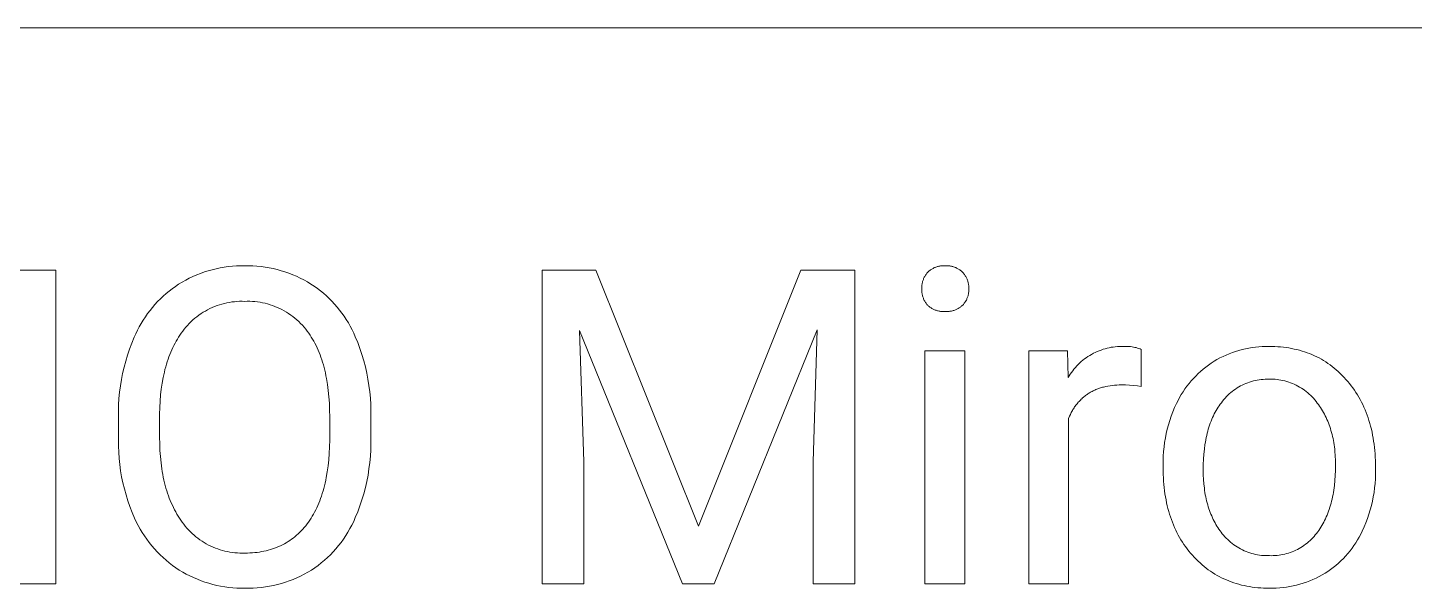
# Model space of a CAD drawing. Header units: millimetres. Extents: x -1480 to 5249, y -840 to 3860.
# Drawn here: x 3337.3 to 3618.7, y -202 to -88.2 of the extents above; entities that cross this region are included whole.
import ezdxf

# ---------------------------------------------------------------- set-up
doc = ezdxf.new("R2010")
doc.units = ezdxf.units.MM
doc.header["$MEASUREMENT"] = 0
doc.layers.add('Domyślny', color=7, linetype='Continuous', true_color=0x000000)

msp = doc.modelspace()

# ---------------------------------------------------------------- linework, layer by layer
at = {"layer": 'Domyślny', "color": 18, "lineweight": 15, "true_color": 0x000000}
for p, q in [((5242.52, -88.19), (2706.18, -88.19)), ((3334.62, -137.39), (3342.98, -137.39)), ((3342.98, -137.39), (3342.98, -201.11)), ((3372.34, -138.06), (3373.12, -137.78)), ((3373.12, -137.78), (3373.91, -137.53)), ((3373.91, -137.53), (3374.71, -137.31)), ((3374.71, -137.31), (3375.52, -137.11)), ((3375.52, -137.11), (3376.33, -136.94)), ((3376.33, -136.94), (3377.15, -136.8)), ((3377.15, -136.8), (3377.97, -136.69)), ((3377.97, -136.69), (3378.79, -136.61)), ((3378.79, -136.61), (3379.62, -136.55)), ((3379.62, -136.55), (3380.45, -136.52)), ((3380.45, -136.52), (3381.28, -136.52)), ((3381.28, -136.52), (3382.11, -136.52)), ((3382.11, -136.52), (3382.95, -136.55)), ((3382.95, -136.55), (3383.78, -136.6)), ((3383.78, -136.6), (3384.61, -136.69)), ((3384.61, -136.69), (3385.43, -136.8)), ((3385.43, -136.8), (3386.25, -136.94)), ((3386.25, -136.94), (3387.07, -137.1)), ((3387.07, -137.1), (3387.88, -137.3)), ((3387.88, -137.3), (3388.68, -137.52)), ((3388.68, -137.52), (3389.47, -137.76)), ((3389.47, -137.76), (3390.26, -138.04)), ((3441.71, -201.12), (3441.71, -137.4)), ((3441.71, -137.4), (3452.55, -137.4)), ((3452.55, -137.4), (3473.39, -189.38)), ((3473.39, -189.38), (3494.21, -137.4)), ((3494.21, -137.4), (3505.12, -137.4)), ((3505.12, -137.4), (3505.12, -201.12)), ((3519.8, -138.01), (3519.91, -137.88)), ((3519.91, -137.88), (3520.02, -137.77)), ((3520.02, -137.77), (3520.14, -137.66)), ((3520.14, -137.66), (3520.26, -137.56)), ((3520.26, -137.56), (3520.38, -137.46)), ((3520.38, -137.46), (3520.51, -137.37)), ((3520.51, -137.37), (3520.64, -137.28)), ((3520.64, -137.28), (3520.77, -137.19)), ((3520.77, -137.19), (3520.91, -137.11)), ((3520.91, -137.11), (3521.04, -137.04)), ((3521.04, -137.04), (3521.19, -136.96)), ((3521.19, -136.96), (3521.33, -136.9)), ((3521.33, -136.9), (3521.48, -136.84)), ((3521.48, -136.84), (3521.62, -136.78)), ((3521.62, -136.78), (3521.77, -136.73)), ((3521.77, -136.73), (3521.92, -136.68)), ((3521.92, -136.68), (3522.08, -136.64)), ((3522.08, -136.64), (3522.23, -136.61)), ((3522.23, -136.61), (3522.39, -136.58)), ((3522.39, -136.58), (3522.54, -136.55)), ((3522.54, -136.55), (3522.7, -136.53)), ((3522.7, -136.53), (3522.86, -136.52)), ((3522.86, -136.52), (3523.02, -136.51)), ((3523.02, -136.51), (3523.17, -136.51)), ((3523.17, -136.51), (3523.33, -136.51)), ((3523.33, -136.51), (3523.49, -136.52)), ((3523.49, -136.52), (3523.65, -136.51)), ((3523.65, -136.51), (3523.81, -136.51)), ((3523.81, -136.51), (3523.96, -136.51)), ((3523.96, -136.51), (3524.12, -136.52)), ((3524.12, -136.52), (3524.28, -136.53)), ((3524.28, -136.53), (3524.44, -136.55)), ((3524.44, -136.55), (3524.59, -136.58)), ((3524.59, -136.58), (3524.75, -136.61)), ((3524.75, -136.61), (3524.9, -136.64)), ((3524.9, -136.64), (3525.06, -136.69)), ((3525.06, -136.69), (3525.21, -136.73)), ((3525.21, -136.73), (3525.36, -136.78)), ((3525.36, -136.78), (3525.5, -136.84)), ((3525.5, -136.84), (3525.65, -136.9)), ((3525.65, -136.9), (3525.79, -136.97)), ((3525.79, -136.97), (3525.94, -137.04)), ((3525.94, -137.04), (3526.07, -137.11)), ((3526.07, -137.11), (3526.21, -137.19)), ((3526.21, -137.19), (3526.34, -137.28)), ((3526.34, -137.28), (3526.47, -137.37)), ((3526.47, -137.37), (3526.6, -137.46)), ((3526.6, -137.46), (3526.72, -137.56)), ((3526.72, -137.56), (3526.85, -137.66)), ((3526.85, -137.66), (3526.96, -137.77)), ((3526.96, -137.77), (3527.08, -137.88)), ((3527.08, -137.88), (3527.18, -138.01)), ((3366.59, -141.17), (3367.23, -140.71)), ((3367.23, -140.71), (3367.88, -140.26)), ((3367.88, -140.26), (3368.59, -139.83)), ((3368.59, -139.83), (3369.32, -139.43)), ((3369.32, -139.43), (3370.05, -139.05)), ((3370.05, -139.05), (3370.8, -138.69)), ((3370.8, -138.69), (3371.56, -138.36)), ((3371.56, -138.36), (3372.34, -138.06)), ((3390.26, -138.04), (3391.04, -138.34)), ((3391.04, -138.34), (3391.8, -138.66)), ((3391.8, -138.66), (3392.56, -139.02)), ((3392.56, -139.02), (3393.3, -139.39)), ((3393.3, -139.39), (3394.03, -139.79)), ((3394.03, -139.79), (3394.75, -140.22)), ((3394.75, -140.22), (3395.4, -140.66)), ((3395.4, -140.66), (3396.05, -141.11)), ((3518.72, -140.87), (3518.73, -140.71)), ((3518.73, -140.71), (3518.75, -140.54)), ((3518.75, -140.54), (3518.77, -140.38)), ((3518.77, -140.38), (3518.79, -140.22)), ((3518.79, -140.22), (3518.82, -140.06)), ((3518.82, -140.06), (3518.86, -139.9)), ((3518.86, -139.9), (3518.9, -139.74)), ((3518.9, -139.74), (3518.95, -139.58)), ((3518.95, -139.58), (3519, -139.43)), ((3519, -139.43), (3519.06, -139.28)), ((3519.06, -139.28), (3519.12, -139.12)), ((3519.12, -139.12), (3519.19, -138.98)), ((3519.19, -138.98), (3519.26, -138.83)), ((3519.26, -138.83), (3519.34, -138.68)), ((3519.34, -138.68), (3519.42, -138.54)), ((3519.42, -138.54), (3519.51, -138.4)), ((3519.51, -138.4), (3519.6, -138.27)), ((3519.6, -138.27), (3519.7, -138.14)), ((3519.7, -138.14), (3519.8, -138.01)), ((3527.18, -138.01), (3527.29, -138.13)), ((3527.29, -138.13), (3527.39, -138.27)), ((3527.39, -138.27), (3527.48, -138.4)), ((3527.48, -138.4), (3527.57, -138.54)), ((3527.57, -138.54), (3527.66, -138.68)), ((3527.66, -138.68), (3527.74, -138.82)), ((3527.74, -138.82), (3527.81, -138.97)), ((3527.81, -138.97), (3527.88, -139.12)), ((3527.88, -139.12), (3527.95, -139.27)), ((3527.95, -139.27), (3528.01, -139.42)), ((3528.01, -139.42), (3528.06, -139.58)), ((3528.06, -139.58), (3528.11, -139.73)), ((3528.11, -139.73), (3528.15, -139.89)), ((3528.15, -139.89), (3528.19, -140.05)), ((3528.19, -140.05), (3528.23, -140.21)), ((3528.23, -140.21), (3528.25, -140.38)), ((3528.25, -140.38), (3528.28, -140.54)), ((3528.28, -140.54), (3528.29, -140.7)), ((3528.29, -140.7), (3528.3, -140.87)), ((3363.63, -143.8), (3364.18, -143.23)), ((3364.18, -143.23), (3364.76, -142.69)), ((3364.76, -142.69), (3365.35, -142.16)), ((3365.35, -142.16), (3365.96, -141.66)), ((3365.96, -141.66), (3366.59, -141.17)), ((3396.05, -141.11), (3396.67, -141.59)), ((3396.67, -141.59), (3397.28, -142.1)), ((3397.28, -142.1), (3397.88, -142.62)), ((3397.88, -142.62), (3398.45, -143.16)), ((3398.45, -143.16), (3399.01, -143.72)), ((3518.72, -141.03), (3518.72, -140.87)), ((3518.72, -141.2), (3518.72, -141.03)), ((3518.72, -141.36), (3518.72, -141.2)), ((3518.72, -141.52), (3518.72, -141.36)), ((3518.73, -141.69), (3518.72, -141.52)), ((3518.74, -141.85), (3518.73, -141.69)), ((3518.76, -142.01), (3518.74, -141.85)), ((3518.79, -142.17), (3518.76, -142.01)), ((3518.82, -142.33), (3518.79, -142.17)), ((3518.86, -142.49), (3518.82, -142.33)), ((3518.9, -142.65), (3518.86, -142.49)), ((3518.95, -142.8), (3518.9, -142.65)), ((3519, -142.96), (3518.95, -142.8)), ((3519.06, -143.11), (3519, -142.96)), ((3519.12, -143.26), (3519.06, -143.11)), ((3519.19, -143.41), (3519.12, -143.26)), ((3519.26, -143.55), (3519.19, -143.41)), ((3527.79, -143.47), (3527.72, -143.6)), ((3527.86, -143.33), (3527.79, -143.47)), ((3527.92, -143.18), (3527.86, -143.33)), ((3527.98, -143.04), (3527.92, -143.18)), ((3528.04, -142.89), (3527.98, -143.04)), ((3528.09, -142.74), (3528.04, -142.89)), ((3528.13, -142.59), (3528.09, -142.74)), ((3528.17, -142.44), (3528.13, -142.59)), ((3528.21, -142.29), (3528.17, -142.44)), ((3528.24, -142.13), (3528.21, -142.29)), ((3528.26, -141.98), (3528.24, -142.13)), ((3528.28, -141.82), (3528.26, -141.98)), ((3528.3, -141.67), (3528.28, -141.82)), ((3528.3, -140.87), (3528.31, -141.03)), ((3528.31, -141.51), (3528.3, -141.67)), ((3528.31, -141.03), (3528.31, -141.2)), ((3528.31, -141.2), (3528.31, -141.35)), ((3528.31, -141.35), (3528.31, -141.51)), ((3361.14, -146.87), (3361.6, -146.23)), ((3361.6, -146.23), (3362.08, -145.59)), ((3362.08, -145.59), (3362.57, -144.98)), ((3362.57, -144.98), (3363.09, -144.38)), ((3363.09, -144.38), (3363.63, -143.8)), ((3372.44, -146.24), (3372.02, -146.54)), ((3372.88, -145.96), (3372.44, -146.24)), ((3373.33, -145.7), (3372.88, -145.96)), ((3373.78, -145.45), (3373.33, -145.7)), ((3374.24, -145.21), (3373.78, -145.45)), ((3374.71, -145), (3374.24, -145.21)), ((3375.19, -144.79), (3374.71, -145)), ((3375.68, -144.61), (3375.19, -144.79)), ((3376.17, -144.44), (3375.68, -144.61)), ((3376.66, -144.29), (3376.17, -144.44)), ((3377.17, -144.16), (3376.66, -144.29)), ((3377.67, -144.04), (3377.17, -144.16)), ((3378.18, -143.95), (3377.67, -144.04)), ((3378.69, -143.87), (3378.18, -143.95)), ((3379.21, -143.81), (3378.69, -143.87)), ((3379.73, -143.76), (3379.21, -143.81)), ((3380.24, -143.73), (3379.73, -143.76)), ((3380.76, -143.73), (3380.24, -143.73)), ((3381.28, -143.74), (3380.76, -143.73)), ((3381.81, -143.72), (3381.28, -143.74)), ((3382.33, -143.73), (3381.81, -143.72)), ((3382.85, -143.75), (3382.33, -143.73)), ((3383.38, -143.79), (3382.85, -143.75)), ((3383.9, -143.85), (3383.38, -143.79)), ((3384.41, -143.93), (3383.9, -143.85)), ((3384.93, -144.03), (3384.41, -143.93)), ((3385.44, -144.14), (3384.93, -144.03)), ((3385.95, -144.27), (3385.44, -144.14)), ((3386.45, -144.42), (3385.95, -144.27)), ((3386.95, -144.59), (3386.45, -144.42)), ((3387.44, -144.77), (3386.95, -144.59)), ((3387.92, -144.97), (3387.44, -144.77)), ((3388.4, -145.19), (3387.92, -144.97)), ((3388.87, -145.42), (3388.4, -145.19)), ((3389.33, -145.67), (3388.87, -145.42)), ((3389.78, -145.94), (3389.33, -145.67)), ((3390.22, -146.22), (3389.78, -145.94)), ((3390.65, -146.52), (3390.22, -146.22)), ((3399.01, -143.72), (3399.55, -144.29)), ((3399.55, -144.29), (3400.06, -144.89)), ((3400.06, -144.89), (3400.56, -145.5)), ((3400.56, -145.5), (3401.04, -146.13)), ((3401.04, -146.13), (3401.49, -146.78)), ((3519.34, -143.7), (3519.26, -143.55)), ((3519.42, -143.84), (3519.34, -143.7)), ((3519.51, -143.97), (3519.42, -143.84)), ((3519.6, -144.11), (3519.51, -143.97)), ((3519.7, -144.24), (3519.6, -144.11)), ((3519.8, -144.37), (3519.7, -144.24)), ((3519.91, -144.49), (3519.8, -144.37)), ((3520.02, -144.6), (3519.91, -144.49)), ((3520.14, -144.7), (3520.02, -144.6)), ((3520.26, -144.8), (3520.14, -144.7)), ((3520.39, -144.9), (3520.26, -144.8)), ((3520.51, -144.99), (3520.39, -144.9)), ((3520.64, -145.07), (3520.51, -144.99)), ((3520.78, -145.16), (3520.64, -145.07)), ((3520.91, -145.23), (3520.78, -145.16)), ((3521.05, -145.31), (3520.91, -145.23)), ((3521.2, -145.38), (3521.05, -145.31)), ((3521.34, -145.44), (3521.2, -145.38)), ((3521.49, -145.5), (3521.34, -145.44)), ((3521.63, -145.55), (3521.49, -145.5)), ((3521.78, -145.6), (3521.63, -145.55)), ((3521.93, -145.64), (3521.78, -145.6)), ((3522.09, -145.68), (3521.93, -145.64)), ((3522.24, -145.71), (3522.09, -145.68)), ((3522.39, -145.74), (3522.24, -145.71)), ((3522.55, -145.77), (3522.39, -145.74)), ((3522.71, -145.78), (3522.55, -145.77)), ((3522.86, -145.79), (3522.71, -145.78)), ((3523.02, -145.8), (3522.86, -145.79)), ((3523.18, -145.8), (3523.02, -145.8)), ((3523.33, -145.8), (3523.18, -145.8)), ((3523.49, -145.79), (3523.33, -145.8)), ((3523.65, -145.8), (3523.49, -145.79)), ((3523.82, -145.8), (3523.65, -145.8)), ((3523.98, -145.8), (3523.82, -145.8)), ((3524.14, -145.79), (3523.98, -145.8)), ((3524.31, -145.78), (3524.14, -145.79)), ((3524.47, -145.76), (3524.31, -145.78)), ((3524.63, -145.73), (3524.47, -145.76)), ((3524.79, -145.7), (3524.63, -145.73)), ((3524.95, -145.66), (3524.79, -145.7)), ((3525.11, -145.62), (3524.95, -145.66)), ((3525.27, -145.57), (3525.11, -145.62)), ((3525.42, -145.52), (3525.27, -145.57)), ((3525.57, -145.46), (3525.42, -145.52)), ((3525.72, -145.4), (3525.57, -145.46)), ((3525.87, -145.33), (3525.72, -145.4)), ((3526.02, -145.26), (3525.87, -145.33)), ((3526.16, -145.18), (3526.02, -145.26)), ((3526.3, -145.09), (3526.16, -145.18)), ((3526.44, -145), (3526.3, -145.09)), ((3526.57, -144.91), (3526.44, -145)), ((3526.7, -144.81), (3526.57, -144.91)), ((3526.83, -144.71), (3526.7, -144.81)), ((3526.96, -144.6), (3526.83, -144.71)), ((3527.08, -144.49), (3526.96, -144.6)), ((3527.18, -144.37), (3527.08, -144.49)), ((3527.28, -144.25), (3527.18, -144.37)), ((3527.38, -144.13), (3527.28, -144.25)), ((3527.47, -144), (3527.38, -144.13)), ((3527.55, -143.87), (3527.47, -144)), ((3527.64, -143.74), (3527.55, -143.87)), ((3527.72, -143.6), (3527.64, -143.74)), ((3359.54, -149.6), (3359.91, -148.9)), ((3359.91, -148.9), (3360.3, -148.21)), ((3360.3, -148.21), (3360.71, -147.54)), ((3360.71, -147.54), (3361.14, -146.87)), ((3369.36, -148.99), (3369.03, -149.4)), ((3369.7, -148.61), (3369.36, -148.99)), ((3370.05, -148.23), (3369.7, -148.61)), ((3370.42, -147.86), (3370.05, -148.23)), ((3370.8, -147.51), (3370.42, -147.86)), ((3371.2, -147.17), (3370.8, -147.51)), ((3371.6, -146.85), (3371.2, -147.17)), ((3372.02, -146.54), (3371.6, -146.85)), ((3391.08, -146.83), (3390.65, -146.52)), ((3391.49, -147.16), (3391.08, -146.83)), ((3391.88, -147.5), (3391.49, -147.16)), ((3392.27, -147.85), (3391.88, -147.5)), ((3392.65, -148.22), (3392.27, -147.85)), ((3393.01, -148.6), (3392.65, -148.22)), ((3393.35, -148.99), (3393.01, -148.6)), ((3393.69, -149.39), (3393.35, -148.99)), ((3401.49, -146.78), (3401.93, -147.43)), ((3401.93, -147.43), (3402.34, -148.11)), ((3402.34, -148.11), (3402.73, -148.8)), ((3402.73, -148.8), (3403.09, -149.49)), ((3358.38, -152.23), (3358.88, -151.04)), ((3358.88, -151.04), (3359.2, -150.32)), ((3359.2, -150.32), (3359.54, -149.6)), ((3367.39, -151.81), (3367.16, -152.23)), ((3367.64, -151.39), (3367.39, -151.81)), ((3367.89, -150.98), (3367.64, -151.39)), ((3368.16, -150.58), (3367.89, -150.98)), ((3368.43, -150.19), (3368.16, -150.58)), ((3368.71, -149.81), (3368.43, -150.19)), ((3369.03, -149.4), (3368.71, -149.81)), ((3394.01, -149.81), (3393.69, -149.39)), ((3394.29, -150.19), (3394.01, -149.81)), ((3394.56, -150.58), (3394.29, -150.19)), ((3394.82, -150.98), (3394.56, -150.58)), ((3395.07, -151.4), (3394.82, -150.98)), ((3395.32, -151.82), (3395.07, -151.4)), ((3395.55, -152.25), (3395.32, -151.82)), ((3403.09, -149.49), (3403.44, -150.21)), ((3403.44, -150.21), (3403.75, -150.93)), ((3403.75, -150.93), (3404.24, -152.12)), ((3470.14, -201.12), (3449.28, -149.65)), ((3449.28, -149.65), (3450.11, -176.29)), ((3497.5, -149.52), (3476.57, -201.12)), ((3496.72, -176.29), (3497.5, -149.52)), ((3357.14, -155.87), (3357.52, -154.64)), ((3357.52, -154.64), (3357.93, -153.43)), ((3357.93, -153.43), (3358.38, -152.23)), ((3366.1, -154.51), (3365.91, -155)), ((3366.29, -154.04), (3366.1, -154.51)), ((3366.5, -153.57), (3366.29, -154.04)), ((3366.71, -153.12), (3366.5, -153.57)), ((3366.93, -152.67), (3366.71, -153.12)), ((3367.16, -152.23), (3366.93, -152.67)), ((3395.78, -152.7), (3395.55, -152.25)), ((3395.99, -153.15), (3395.78, -152.7)), ((3396.2, -153.62), (3395.99, -153.15)), ((3396.4, -154.1), (3396.2, -153.62)), ((3396.59, -154.58), (3396.4, -154.1)), ((3396.78, -155.08), (3396.59, -154.58)), ((3404.24, -152.12), (3404.69, -153.34)), ((3404.69, -153.34), (3405.1, -154.56)), ((3405.1, -154.56), (3405.46, -155.8)), ((3519.39, -201.11), (3519.39, -153.77)), ((3519.39, -153.77), (3527.48, -153.77)), ((3527.48, -153.77), (3527.48, -201.11)), ((3540.44, -201.11), (3540.44, -153.76)), ((3540.44, -153.76), (3548.3, -153.76)), ((3548.3, -153.76), (3548.44, -159.23)), ((3552.48, -154.94), (3552.84, -154.71)), ((3552.84, -154.71), (3553.2, -154.5)), ((3553.2, -154.5), (3553.58, -154.29)), ((3553.58, -154.29), (3553.96, -154.1)), ((3553.96, -154.1), (3554.35, -153.93)), ((3554.35, -153.93), (3554.74, -153.77)), ((3554.74, -153.77), (3555.14, -153.62)), ((3555.14, -153.62), (3555.54, -153.48)), ((3555.54, -153.48), (3555.95, -153.36)), ((3555.95, -153.36), (3556.36, -153.25)), ((3556.36, -153.25), (3556.77, -153.15)), ((3556.77, -153.15), (3557.19, -153.07)), ((3557.19, -153.07), (3557.61, -153.01)), ((3557.61, -153.01), (3558.03, -152.96)), ((3558.03, -152.96), (3558.45, -152.92)), ((3558.45, -152.92), (3558.88, -152.89)), ((3558.88, -152.89), (3559.3, -152.89)), ((3559.3, -152.89), (3559.73, -152.89)), ((3559.73, -152.89), (3560.01, -152.88)), ((3560.01, -152.88), (3560.29, -152.88)), ((3560.29, -152.88), (3560.57, -152.89)), ((3560.57, -152.89), (3560.86, -152.91)), ((3560.86, -152.91), (3561.14, -152.94)), ((3561.14, -152.94), (3561.42, -152.98)), ((3561.42, -152.98), (3561.69, -153.02)), ((3561.69, -153.02), (3561.97, -153.08)), ((3561.97, -153.08), (3562.24, -153.14)), ((3562.24, -153.14), (3562.52, -153.22)), ((3562.52, -153.22), (3562.78, -153.3)), ((3562.78, -153.3), (3563.05, -153.39)), ((3563.05, -153.39), (3563.31, -153.5)), ((3563.31, -153.5), (3563.31, -161.02)), ((3579.89, -154.93), (3580.51, -154.64)), ((3580.51, -154.64), (3581.15, -154.37)), ((3581.15, -154.37), (3581.79, -154.13)), ((3581.79, -154.13), (3582.44, -153.9)), ((3582.44, -153.9), (3583.1, -153.7)), ((3583.1, -153.7), (3583.77, -153.52)), ((3583.77, -153.52), (3584.44, -153.36)), ((3584.44, -153.36), (3585.11, -153.23)), ((3585.11, -153.23), (3585.79, -153.11)), ((3585.79, -153.11), (3586.48, -153.02)), ((3586.48, -153.02), (3587.16, -152.95)), ((3587.16, -152.95), (3587.85, -152.91)), ((3587.85, -152.91), (3588.54, -152.89)), ((3588.54, -152.89), (3589.23, -152.89)), ((3589.23, -152.89), (3589.83, -152.9)), ((3589.83, -152.9), (3590.42, -152.91)), ((3590.42, -152.91), (3591, -152.95)), ((3591, -152.95), (3591.58, -152.99)), ((3591.58, -152.99), (3592.15, -153.05)), ((3592.15, -153.05), (3592.72, -153.12)), ((3592.72, -153.12), (3593.27, -153.21)), ((3593.27, -153.21), (3593.82, -153.31)), ((3593.82, -153.31), (3594.36, -153.42)), ((3594.36, -153.42), (3594.9, -153.54)), ((3594.9, -153.54), (3595.42, -153.68)), ((3595.42, -153.68), (3595.94, -153.83)), ((3595.94, -153.83), (3596.46, -153.99)), ((3596.46, -153.99), (3596.96, -154.17)), ((3596.96, -154.17), (3597.46, -154.36)), ((3597.46, -154.36), (3597.95, -154.56)), ((3597.95, -154.56), (3598.44, -154.77)), ((3598.44, -154.77), (3598.91, -155)), ((3356.52, -158.36), (3356.81, -157.11)), ((3356.81, -157.11), (3357.14, -155.87)), ((3365.12, -157.56), (3364.99, -158.1)), ((3365.26, -157.03), (3365.12, -157.56)), ((3365.41, -156.51), (3365.26, -157.03)), ((3365.57, -155.99), (3365.41, -156.51)), ((3365.74, -155.49), (3365.57, -155.99)), ((3365.91, -155), (3365.74, -155.49)), ((3396.95, -155.59), (3396.78, -155.08)), ((3397.11, -156.11), (3396.95, -155.59)), ((3397.27, -156.64), (3397.11, -156.11)), ((3397.42, -157.17), (3397.27, -156.64)), ((3397.55, -157.72), (3397.42, -157.17)), ((3405.46, -155.8), (3405.79, -157.05)), ((3405.79, -157.05), (3406.08, -158.31)), ((3549.38, -157.82), (3549.64, -157.48)), ((3549.64, -157.48), (3549.92, -157.16)), ((3549.92, -157.16), (3550.2, -156.84)), ((3550.2, -156.84), (3550.5, -156.54)), ((3550.5, -156.54), (3550.8, -156.24)), ((3550.8, -156.24), (3551.12, -155.96)), ((3551.12, -155.96), (3551.45, -155.69)), ((3551.45, -155.69), (3551.78, -155.43)), ((3551.78, -155.43), (3552.12, -155.18)), ((3552.12, -155.18), (3552.48, -154.94)), ((3575.34, -157.96), (3575.86, -157.51)), ((3575.86, -157.51), (3576.39, -157.09)), ((3576.39, -157.09), (3576.94, -156.68)), ((3576.94, -156.68), (3577.5, -156.29)), ((3577.5, -156.29), (3578.07, -155.91)), ((3578.07, -155.91), (3578.66, -155.56)), ((3578.66, -155.56), (3579.27, -155.24)), ((3579.27, -155.24), (3579.89, -154.93)), ((3598.91, -155), (3599.38, -155.24)), ((3599.38, -155.24), (3599.85, -155.5)), ((3599.85, -155.5), (3600.3, -155.77)), ((3600.3, -155.77), (3600.75, -156.05)), ((3600.75, -156.05), (3601.19, -156.34)), ((3601.19, -156.34), (3601.63, -156.65)), ((3601.63, -156.65), (3602.05, -156.97)), ((3602.05, -156.97), (3602.47, -157.31)), ((3602.47, -157.31), (3602.89, -157.65)), ((3356.07, -160.89), (3356.27, -159.62)), ((3356.27, -159.62), (3356.52, -158.36)), ((3364.54, -160.35), (3364.37, -161.54)), ((3364.75, -159.21), (3364.54, -160.35)), ((3364.86, -158.65), (3364.75, -159.21)), ((3364.99, -158.1), (3364.86, -158.65)), ((3397.68, -158.28), (3397.55, -157.72)), ((3397.8, -158.85), (3397.68, -158.28)), ((3397.91, -159.43), (3397.8, -158.85)), ((3398.11, -160.62), (3397.91, -159.43)), ((3406.08, -158.31), (3406.32, -159.57)), ((3406.32, -159.57), (3406.52, -160.85)), ((3548.44, -159.23), (3548.65, -158.87)), ((3548.65, -158.87), (3548.88, -158.51)), ((3548.88, -158.51), (3549.12, -158.16)), ((3549.12, -158.16), (3549.38, -157.82)), ((3572.57, -160.97), (3572.99, -160.43)), ((3572.99, -160.43), (3573.42, -159.9)), ((3573.42, -159.9), (3573.88, -159.39)), ((3573.88, -159.39), (3574.35, -158.9)), ((3574.35, -158.9), (3574.84, -158.42)), ((3574.84, -158.42), (3575.34, -157.96)), ((3584.53, -160.41), (3584.16, -160.57)), ((3584.9, -160.26), (3584.53, -160.41)), ((3585.28, -160.13), (3584.9, -160.26)), ((3585.67, -160.01), (3585.28, -160.13)), ((3586.05, -159.9), (3585.67, -160.01)), ((3586.44, -159.81), (3586.05, -159.9)), ((3586.83, -159.73), (3586.44, -159.81)), ((3587.23, -159.67), (3586.83, -159.73)), ((3587.63, -159.61), (3587.23, -159.67)), ((3588.03, -159.58), (3587.63, -159.61)), ((3588.43, -159.55), (3588.03, -159.58)), ((3588.83, -159.54), (3588.43, -159.55)), ((3589.23, -159.54), (3588.83, -159.54)), ((3589.63, -159.54), (3589.23, -159.54)), ((3590.04, -159.55), (3589.63, -159.54)), ((3590.45, -159.57), (3590.04, -159.55)), ((3590.85, -159.61), (3590.45, -159.57)), ((3591.25, -159.66), (3590.85, -159.61)), ((3591.65, -159.73), (3591.25, -159.66)), ((3592.05, -159.81), (3591.65, -159.73)), ((3592.45, -159.9), (3592.05, -159.81)), ((3592.84, -160.01), (3592.45, -159.9)), ((3593.22, -160.13), (3592.84, -160.01)), ((3593.61, -160.26), (3593.22, -160.13)), ((3593.99, -160.41), (3593.61, -160.26)), ((3594.36, -160.57), (3593.99, -160.41)), ((3602.89, -157.65), (3603.29, -158.01)), ((3603.29, -158.01), (3603.69, -158.39)), ((3603.69, -158.39), (3604.08, -158.77)), ((3604.08, -158.77), (3604.47, -159.17)), ((3604.47, -159.17), (3604.84, -159.59)), ((3604.84, -159.59), (3605.21, -160.01)), ((3605.21, -160.01), (3605.57, -160.44)), ((3355.78, -163.44), (3355.9, -162.16)), ((3355.9, -162.16), (3356.07, -160.89)), ((3364.23, -162.75), (3364.13, -164.01)), ((3364.37, -161.54), (3364.23, -162.75)), ((3398.27, -161.86), (3398.11, -160.62)), ((3398.4, -163.13), (3398.27, -161.86)), ((3398.48, -164.44), (3398.4, -163.13)), ((3406.52, -160.85), (3406.69, -162.13)), ((3406.69, -162.13), (3406.81, -163.41)), ((3551.52, -163.23), (3551.37, -163.36)), ((3551.67, -163.1), (3551.52, -163.23)), ((3551.83, -162.98), (3551.67, -163.1)), ((3551.99, -162.86), (3551.83, -162.98)), ((3552.15, -162.74), (3551.99, -162.86)), ((3552.31, -162.63), (3552.15, -162.74)), ((3552.47, -162.52), (3552.31, -162.63)), ((3552.64, -162.41), (3552.47, -162.52)), ((3552.81, -162.3), (3552.64, -162.41)), ((3552.98, -162.2), (3552.81, -162.3)), ((3553.16, -162.1), (3552.98, -162.2)), ((3553.34, -162.01), (3553.16, -162.1)), ((3553.52, -161.92), (3553.34, -162.01)), ((3553.7, -161.83), (3553.52, -161.92)), ((3553.88, -161.75), (3553.7, -161.83)), ((3554.07, -161.67), (3553.88, -161.75)), ((3554.26, -161.59), (3554.07, -161.67)), ((3554.45, -161.51), (3554.26, -161.59)), ((3554.65, -161.44), (3554.45, -161.51)), ((3554.85, -161.37), (3554.65, -161.44)), ((3555.05, -161.31), (3554.85, -161.37)), ((3555.25, -161.25), (3555.05, -161.31)), ((3555.46, -161.19), (3555.25, -161.25)), ((3555.66, -161.13), (3555.46, -161.19)), ((3555.87, -161.08), (3555.66, -161.13)), ((3556.09, -161.04), (3555.87, -161.08)), ((3556.52, -160.95), (3556.09, -161.04)), ((3556.96, -160.88), (3556.52, -160.95)), ((3557.41, -160.82), (3556.96, -160.88)), ((3557.88, -160.77), (3557.41, -160.82)), ((3558.35, -160.74), (3557.88, -160.77)), ((3558.83, -160.72), (3558.35, -160.74)), ((3559.33, -160.71), (3558.83, -160.72)), ((3560.13, -160.72), (3559.33, -160.71)), ((3560.93, -160.76), (3560.13, -160.72)), ((3561.73, -160.82), (3560.93, -160.76)), ((3562.52, -160.91), (3561.73, -160.82)), ((3563.31, -161.02), (3562.52, -160.91)), ((3571.08, -163.26), (3571.42, -162.67)), ((3571.42, -162.67), (3571.78, -162.09)), ((3571.78, -162.09), (3572.17, -161.52)), ((3572.17, -161.52), (3572.57, -160.97)), ((3580.58, -163.09), (3580.31, -163.38)), ((3580.86, -162.8), (3580.58, -163.09)), ((3581.15, -162.53), (3580.86, -162.8)), ((3581.46, -162.27), (3581.15, -162.53)), ((3581.77, -162.02), (3581.46, -162.27)), ((3582.09, -161.77), (3581.77, -162.02)), ((3582.42, -161.54), (3582.09, -161.77)), ((3582.75, -161.32), (3582.42, -161.54)), ((3583.09, -161.12), (3582.75, -161.32)), ((3583.44, -160.92), (3583.09, -161.12)), ((3583.8, -160.74), (3583.44, -160.92)), ((3584.16, -160.57), (3583.8, -160.74)), ((3594.73, -160.74), (3594.36, -160.57)), ((3595.09, -160.93), (3594.73, -160.74)), ((3595.44, -161.13), (3595.09, -160.93)), ((3595.79, -161.34), (3595.44, -161.13)), ((3596.13, -161.56), (3595.79, -161.34)), ((3596.46, -161.8), (3596.13, -161.56)), ((3596.78, -162.04), (3596.46, -161.8)), ((3597.1, -162.3), (3596.78, -162.04)), ((3597.4, -162.57), (3597.1, -162.3)), ((3597.7, -162.85), (3597.4, -162.57)), ((3597.98, -163.13), (3597.7, -162.85)), ((3598.26, -163.43), (3597.98, -163.13)), ((3605.57, -160.44), (3605.91, -160.88)), ((3605.91, -160.88), (3606.25, -161.33)), ((3606.25, -161.33), (3606.57, -161.79)), ((3606.57, -161.79), (3606.88, -162.25)), ((3606.88, -162.25), (3607.18, -162.73)), ((3607.18, -162.73), (3607.47, -163.21)), ((3607.47, -163.21), (3607.74, -163.7)), ((3355.67, -166), (3355.7, -164.72)), ((3355.67, -167.28), (3355.67, -166)), ((3355.7, -164.72), (3355.78, -163.44)), ((3364.06, -165.3), (3364.03, -166.63)), ((3364.13, -164.01), (3364.06, -165.3)), ((3398.54, -165.8), (3398.48, -164.44)), ((3398.56, -167.19), (3398.54, -165.8)), ((3406.81, -163.41), (3406.88, -164.7)), ((3406.88, -164.7), (3406.92, -165.99)), ((3406.92, -165.99), (3406.91, -167.28)), ((3549.31, -165.91), (3549.21, -166.1)), ((3549.42, -165.72), (3549.31, -165.91)), ((3549.53, -165.54), (3549.42, -165.72)), ((3549.65, -165.37), (3549.53, -165.54)), ((3549.77, -165.19), (3549.65, -165.37)), ((3549.89, -165.02), (3549.77, -165.19)), ((3550.01, -164.85), (3549.89, -165.02)), ((3550.13, -164.69), (3550.01, -164.85)), ((3550.26, -164.53), (3550.13, -164.69)), ((3550.39, -164.37), (3550.26, -164.53)), ((3550.52, -164.22), (3550.39, -164.37)), ((3550.66, -164.07), (3550.52, -164.22)), ((3550.8, -163.92), (3550.66, -164.07)), ((3550.94, -163.78), (3550.8, -163.92)), ((3551.08, -163.63), (3550.94, -163.78)), ((3551.22, -163.5), (3551.08, -163.63)), ((3551.37, -163.36), (3551.22, -163.5)), ((3569.72, -166.17), (3570.07, -165.31)), ((3570.07, -165.31), (3570.45, -164.47)), ((3570.45, -164.47), (3570.76, -163.86)), ((3570.76, -163.86), (3571.08, -163.26)), ((3578.49, -165.9), (3578.3, -166.24)), ((3578.69, -165.57), (3578.49, -165.9)), ((3578.89, -165.24), (3578.69, -165.57)), ((3579.11, -164.92), (3578.89, -165.24)), ((3579.32, -164.62), (3579.11, -164.92)), ((3579.55, -164.32), (3579.32, -164.62)), ((3579.79, -164), (3579.55, -164.32)), ((3580.04, -163.68), (3579.79, -164)), ((3580.31, -163.38), (3580.04, -163.68)), ((3598.52, -163.74), (3598.26, -163.43)), ((3598.78, -164.06), (3598.52, -163.74)), ((3599.02, -164.38), (3598.78, -164.06)), ((3599.25, -164.69), (3599.02, -164.38)), ((3599.47, -165), (3599.25, -164.69)), ((3599.69, -165.32), (3599.47, -165)), ((3599.89, -165.64), (3599.69, -165.32)), ((3600.09, -165.97), (3599.89, -165.64)), ((3600.29, -166.3), (3600.09, -165.97)), ((3607.74, -163.7), (3608, -164.2)), ((3608, -164.2), (3608.26, -164.71)), ((3608.26, -164.71), (3608.5, -165.23)), ((3608.5, -165.23), (3608.73, -165.75)), ((3608.73, -165.75), (3608.94, -166.29)), ((3355.67, -171.88), (3355.67, -167.28)), ((3364.03, -166.63), (3364.03, -171.32)), ((3398.56, -171.92), (3398.56, -167.19)), ((3406.91, -167.28), (3406.91, -171.32)), ((3548.71, -167.08), (3548.53, -167.5)), ((3548.53, -167.5), (3548.53, -201.11)), ((3548.9, -166.68), (3548.71, -167.08)), ((3549.1, -166.29), (3548.9, -166.68)), ((3549.21, -166.1), (3549.1, -166.29)), ((3568.58, -169.68), (3568.82, -168.79)), ((3568.82, -168.79), (3569.09, -167.9)), ((3569.09, -167.9), (3569.39, -167.03)), ((3569.39, -167.03), (3569.72, -166.17)), ((3577.17, -168.85), (3577.04, -169.26)), ((3577.31, -168.46), (3577.17, -168.85)), ((3577.46, -168.07), (3577.31, -168.46)), ((3577.61, -167.68), (3577.46, -168.07)), ((3577.78, -167.31), (3577.61, -167.68)), ((3577.94, -166.95), (3577.78, -167.31)), ((3578.12, -166.59), (3577.94, -166.95)), ((3578.3, -166.24), (3578.12, -166.59)), ((3600.47, -166.64), (3600.29, -166.3)), ((3600.65, -166.99), (3600.47, -166.64)), ((3600.82, -167.34), (3600.65, -166.99)), ((3600.98, -167.7), (3600.82, -167.34)), ((3601.14, -168.06), (3600.98, -167.7)), ((3601.29, -168.43), (3601.14, -168.06)), ((3601.43, -168.8), (3601.29, -168.43)), ((3601.56, -169.18), (3601.43, -168.8)), ((3608.94, -166.29), (3609.15, -166.83)), ((3609.15, -166.83), (3609.34, -167.39)), ((3609.34, -167.39), (3609.52, -167.95)), ((3609.52, -167.95), (3609.69, -168.52)), ((3609.69, -168.52), (3609.85, -169.09)), ((3364.03, -171.32), (3364.05, -172.67)), ((3406.91, -171.32), (3406.92, -172.61)), ((3568.04, -172.39), (3568.19, -171.48)), ((3568.19, -171.48), (3568.37, -170.58)), ((3568.37, -170.58), (3568.58, -169.68)), ((3576.48, -171.41), (3576.39, -171.87)), ((3576.58, -170.97), (3576.48, -171.41)), ((3576.68, -170.53), (3576.58, -170.97)), ((3576.8, -170.1), (3576.68, -170.53)), ((3576.91, -169.67), (3576.8, -170.1)), ((3577.04, -169.26), (3576.91, -169.67)), ((3601.69, -169.57), (3601.56, -169.18)), ((3601.81, -169.96), (3601.69, -169.57)), ((3601.92, -170.36), (3601.81, -169.96)), ((3602.03, -170.76), (3601.92, -170.36)), ((3602.13, -171.17), (3602.03, -170.76)), ((3602.22, -171.58), (3602.13, -171.17)), ((3602.3, -172), (3602.22, -171.58)), ((3609.85, -169.09), (3610, -169.68)), ((3610, -169.68), (3610.14, -170.28)), ((3610.14, -170.28), (3610.26, -170.88)), ((3610.26, -170.88), (3610.37, -171.49)), ((3610.37, -171.49), (3610.47, -172.12)), ((3355.68, -173.13), (3355.67, -171.88)), ((3355.72, -174.39), (3355.68, -173.13)), ((3355.81, -175.64), (3355.72, -174.39)), ((3364.05, -172.67), (3364.1, -173.99)), ((3364.1, -173.99), (3364.19, -175.27)), ((3398.45, -174.61), (3398.52, -173.28)), ((3398.52, -173.28), (3398.56, -171.92)), ((3406.89, -173.9), (3406.81, -175.18)), ((3406.92, -172.61), (3406.89, -173.9)), ((3567.77, -175.15), (3567.83, -174.23)), ((3567.83, -174.23), (3567.92, -173.31)), ((3567.92, -173.31), (3568.04, -172.39)), ((3576.11, -173.77), (3576, -174.77)), ((3576.23, -172.8), (3576.11, -173.77)), ((3576.31, -172.33), (3576.23, -172.8)), ((3576.39, -171.87), (3576.31, -172.33)), ((3602.38, -172.43), (3602.3, -172)), ((3602.45, -172.86), (3602.38, -172.43)), ((3602.51, -173.3), (3602.45, -172.86)), ((3602.56, -173.74), (3602.51, -173.3)), ((3602.61, -174.19), (3602.56, -173.74)), ((3602.68, -175.1), (3602.61, -174.19)), ((3610.47, -172.12), (3610.56, -172.75)), ((3610.56, -172.75), (3610.64, -173.38)), ((3610.64, -173.38), (3610.7, -174.03)), ((3610.7, -174.03), (3610.75, -174.69)), ((3355.94, -176.89), (3355.81, -175.64)), ((3356.11, -178.13), (3355.94, -176.89)), ((3364.19, -175.27), (3364.32, -176.51)), ((3364.32, -176.51), (3364.48, -177.72)), ((3398.05, -178.34), (3398.22, -177.13)), ((3398.22, -177.13), (3398.35, -175.89)), ((3398.35, -175.89), (3398.45, -174.61)), ((3406.69, -176.47), (3406.53, -177.75)), ((3406.81, -175.18), (3406.69, -176.47)), ((3450.11, -176.29), (3450.11, -201.12)), ((3496.72, -201.12), (3496.72, -176.29)), ((3567.74, -176.07), (3567.77, -175.15)), ((3567.74, -177), (3567.74, -176.07)), ((3567.74, -177.56), (3567.74, -177)), ((3575.89, -176.86), (3575.87, -177.96)), ((3575.93, -175.8), (3575.89, -176.86)), ((3576, -174.77), (3575.93, -175.8)), ((3602.72, -176.04), (3602.68, -175.1)), ((3602.74, -177), (3602.72, -176.04)), ((3602.72, -178.07), (3602.74, -177)), ((3610.75, -174.69), (3610.8, -175.35)), ((3610.8, -175.35), (3610.83, -176.03)), ((3610.83, -176.03), (3610.85, -177.4)), ((3356.32, -179.37), (3356.11, -178.13)), ((3356.58, -180.6), (3356.32, -179.37)), ((3364.48, -177.72), (3364.57, -178.31)), ((3364.57, -178.31), (3364.67, -178.89)), ((3364.67, -178.89), (3364.78, -179.46)), ((3364.78, -179.46), (3364.91, -180.02)), ((3364.91, -180.02), (3365.04, -180.58)), ((3397.61, -180.63), (3397.74, -180.07)), ((3397.74, -180.07), (3397.85, -179.5)), ((3397.85, -179.5), (3398.05, -178.34)), ((3406.33, -179.02), (3406.08, -180.29)), ((3406.53, -177.75), (3406.33, -179.02)), ((3567.76, -178.92), (3567.74, -177.56)), ((3567.79, -179.59), (3567.76, -178.92)), ((3567.83, -180.25), (3567.79, -179.59)), ((3575.87, -177.96), (3575.89, -178.93)), ((3575.89, -178.93), (3575.93, -179.88)), ((3575.93, -179.88), (3576, -180.8)), ((3602.51, -181.11), (3602.61, -180.12)), ((3602.61, -180.12), (3602.68, -179.11)), ((3602.68, -179.11), (3602.72, -178.07)), ((3610.82, -179.79), (3610.76, -180.7)), ((3610.85, -178.88), (3610.82, -179.79)), ((3610.85, -177.4), (3610.85, -177.96)), ((3610.85, -177.96), (3610.85, -178.88)), ((3356.87, -181.82), (3356.58, -180.6)), ((3357.21, -183.03), (3356.87, -181.82)), ((3365.04, -180.58), (3365.17, -181.12)), ((3365.17, -181.12), (3365.32, -181.65)), ((3365.32, -181.65), (3365.48, -182.18)), ((3365.48, -182.18), (3365.65, -182.69)), ((3365.65, -182.69), (3365.82, -183.2)), ((3396.87, -183.26), (3397.04, -182.75)), ((3397.04, -182.75), (3397.2, -182.24)), ((3397.2, -182.24), (3397.34, -181.71)), ((3397.34, -181.71), (3397.48, -181.17)), ((3397.48, -181.17), (3397.61, -180.63)), ((3405.47, -182.79), (3405.1, -184.03)), ((3405.79, -181.54), (3405.47, -182.79)), ((3406.08, -180.29), (3405.79, -181.54)), ((3567.89, -180.9), (3567.83, -180.25)), ((3567.95, -181.55), (3567.89, -180.9)), ((3568.02, -182.18), (3567.95, -181.55)), ((3568.11, -182.81), (3568.02, -182.18)), ((3568.21, -183.43), (3568.11, -182.81)), ((3576, -180.8), (3576.1, -181.7)), ((3576.1, -181.7), (3576.16, -182.14)), ((3576.16, -182.14), (3576.23, -182.58)), ((3576.23, -182.58), (3576.3, -183.01)), ((3602.23, -182.98), (3602.31, -182.52)), ((3602.31, -182.52), (3602.38, -182.06)), ((3602.38, -182.06), (3602.51, -181.11)), ((3610.55, -182.52), (3610.4, -183.42)), ((3610.67, -181.61), (3610.55, -182.52)), ((3610.76, -180.7), (3610.67, -181.61)), ((3357.58, -184.23), (3357.21, -183.03)), ((3358, -185.41), (3357.58, -184.23)), ((3358.45, -186.59), (3358, -185.41)), ((3365.82, -183.2), (3366, -183.7)), ((3366, -183.7), (3366.2, -184.19)), ((3366.2, -184.19), (3366.4, -184.67)), ((3366.4, -184.67), (3366.61, -185.14)), ((3366.61, -185.14), (3366.83, -185.6)), ((3366.83, -185.6), (3367.06, -186.05)), ((3395.71, -186.09), (3395.92, -185.64)), ((3395.92, -185.64), (3396.13, -185.19)), ((3396.13, -185.19), (3396.33, -184.72)), ((3396.33, -184.72), (3396.52, -184.24)), ((3396.52, -184.24), (3396.7, -183.76)), ((3396.7, -183.76), (3396.87, -183.26)), ((3404.69, -185.25), (3404.24, -186.46)), ((3405.1, -184.03), (3404.69, -185.25)), ((3568.32, -184.04), (3568.21, -183.43)), ((3568.44, -184.64), (3568.32, -184.04)), ((3568.57, -185.23), (3568.44, -184.64)), ((3568.72, -185.81), (3568.57, -185.23)), ((3576.3, -183.01), (3576.38, -183.43)), ((3576.38, -183.43), (3576.47, -183.85)), ((3576.47, -183.85), (3576.57, -184.26)), ((3576.57, -184.26), (3576.67, -184.66)), ((3576.67, -184.66), (3576.78, -185.06)), ((3576.78, -185.06), (3576.9, -185.45)), ((3576.9, -185.45), (3577.02, -185.84)), ((3601.46, -185.97), (3601.59, -185.56)), ((3601.59, -185.56), (3601.71, -185.15)), ((3601.71, -185.15), (3601.83, -184.73)), ((3601.83, -184.73), (3601.94, -184.31)), ((3601.94, -184.31), (3602.04, -183.87)), ((3602.04, -183.87), (3602.14, -183.43)), ((3602.14, -183.43), (3602.23, -182.98)), ((3610.01, -185.21), (3609.77, -186.1)), ((3610.22, -184.32), (3610.01, -185.21)), ((3610.4, -183.42), (3610.22, -184.32)), ((3358.94, -187.74), (3358.45, -186.59)), ((3359.3, -188.49), (3358.94, -187.74)), ((3359.67, -189.23), (3359.3, -188.49)), ((3367.06, -186.05), (3367.3, -186.49)), ((3367.3, -186.49), (3367.54, -186.93)), ((3367.54, -186.93), (3367.8, -187.35)), ((3367.8, -187.35), (3368.06, -187.77)), ((3368.06, -187.77), (3368.34, -188.17)), ((3368.34, -188.17), (3368.62, -188.57)), ((3368.62, -188.57), (3368.92, -188.98)), ((3393.96, -188.93), (3394.24, -188.55)), ((3394.24, -188.55), (3394.5, -188.17)), ((3394.5, -188.17), (3394.76, -187.77)), ((3394.76, -187.77), (3395.01, -187.37)), ((3395.01, -187.37), (3395.25, -186.95)), ((3395.25, -186.95), (3395.49, -186.53)), ((3395.49, -186.53), (3395.71, -186.09)), ((3403.42, -188.41), (3403.05, -189.15)), ((3403.75, -187.65), (3403.42, -188.41)), ((3404.24, -186.46), (3403.75, -187.65)), ((3568.88, -186.39), (3568.72, -185.81)), ((3569.04, -186.95), (3568.88, -186.39)), ((3569.22, -187.51), (3569.04, -186.95)), ((3569.41, -188.06), (3569.22, -187.51)), ((3569.62, -188.6), (3569.41, -188.06)), ((3577.02, -185.84), (3577.15, -186.22)), ((3577.15, -186.22), (3577.29, -186.59)), ((3577.29, -186.59), (3577.44, -186.96)), ((3577.44, -186.96), (3577.59, -187.32)), ((3577.59, -187.32), (3577.75, -187.68)), ((3577.75, -187.68), (3577.92, -188.03)), ((3577.92, -188.03), (3578.09, -188.37)), ((3578.09, -188.37), (3578.27, -188.71)), ((3600.34, -188.59), (3600.52, -188.24)), ((3600.52, -188.24), (3600.7, -187.88)), ((3600.7, -187.88), (3600.86, -187.51)), ((3600.86, -187.51), (3601.02, -187.14)), ((3601.02, -187.14), (3601.18, -186.76)), ((3601.18, -186.76), (3601.32, -186.37)), ((3601.32, -186.37), (3601.46, -185.97)), ((3609.21, -187.84), (3608.89, -188.69)), ((3609.51, -186.97), (3609.21, -187.84)), ((3609.77, -186.1), (3609.51, -186.97)), ((3360.08, -189.96), (3359.67, -189.23)), ((3360.51, -190.67), (3360.08, -189.96)), ((3360.96, -191.36), (3360.51, -190.67)), ((3361.43, -192.04), (3360.96, -191.36)), ((3368.92, -188.98), (3369.24, -189.38)), ((3369.24, -189.38), (3369.57, -189.77)), ((3369.57, -189.77), (3369.91, -190.15)), ((3369.91, -190.15), (3370.27, -190.51)), ((3370.27, -190.51), (3370.63, -190.87)), ((3370.63, -190.87), (3371.01, -191.21)), ((3371.01, -191.21), (3371.4, -191.54)), ((3391.5, -191.52), (3391.83, -191.23)), ((3391.83, -191.23), (3392.16, -190.94)), ((3392.16, -190.94), (3392.48, -190.63)), ((3392.48, -190.63), (3392.79, -190.31)), ((3392.79, -190.31), (3393.09, -189.99)), ((3393.09, -189.99), (3393.39, -189.64)), ((3393.39, -189.64), (3393.68, -189.29)), ((3393.68, -189.29), (3393.96, -188.93)), ((3401.81, -191.31), (3401.35, -192)), ((3402.25, -190.61), (3401.81, -191.31)), ((3402.66, -189.89), (3402.25, -190.61)), ((3403.05, -189.15), (3402.66, -189.89)), ((3569.83, -189.13), (3569.62, -188.6)), ((3570.06, -189.66), (3569.83, -189.13)), ((3570.29, -190.17), (3570.06, -189.66)), ((3570.54, -190.68), (3570.29, -190.17)), ((3570.81, -191.18), (3570.54, -190.68)), ((3571.08, -191.67), (3570.81, -191.18)), ((3578.27, -188.71), (3578.46, -189.04)), ((3578.46, -189.04), (3578.65, -189.36)), ((3578.65, -189.36), (3578.86, -189.68)), ((3578.86, -189.68), (3579.06, -189.99)), ((3579.06, -189.99), (3579.28, -190.3)), ((3579.28, -190.3), (3579.5, -190.6)), ((3579.5, -190.6), (3579.75, -190.92)), ((3579.75, -190.92), (3580.01, -191.23)), ((3580.01, -191.23), (3580.27, -191.54)), ((3598.38, -191.47), (3598.63, -191.17)), ((3598.63, -191.17), (3598.87, -190.87)), ((3598.87, -190.87), (3599.11, -190.55)), ((3599.11, -190.55), (3599.33, -190.24)), ((3599.33, -190.24), (3599.55, -189.93)), ((3599.55, -189.93), (3599.76, -189.61)), ((3599.76, -189.61), (3599.96, -189.28)), ((3599.96, -189.28), (3600.15, -188.94)), ((3600.15, -188.94), (3600.34, -188.59)), ((3607.86, -190.99), (3607.55, -191.59)), ((3608.16, -190.37), (3607.86, -190.99)), ((3608.54, -189.54), (3608.16, -190.37)), ((3608.89, -188.69), (3608.54, -189.54)), ((3361.93, -192.71), (3361.43, -192.04)), ((3362.45, -193.36), (3361.93, -192.71)), ((3362.99, -193.99), (3362.45, -193.36)), ((3363.55, -194.6), (3362.99, -193.99)), ((3371.4, -191.54), (3371.81, -191.85)), ((3371.81, -191.85), (3372.22, -192.15)), ((3372.22, -192.15), (3372.64, -192.44)), ((3372.64, -192.44), (3373.07, -192.71)), ((3373.07, -192.71), (3373.51, -192.96)), ((3373.51, -192.96), (3373.96, -193.21)), ((3373.96, -193.21), (3374.42, -193.43)), ((3374.42, -193.43), (3374.88, -193.64)), ((3374.88, -193.64), (3375.36, -193.83)), ((3375.36, -193.83), (3375.83, -194.01)), ((3375.83, -194.01), (3376.32, -194.17)), ((3376.32, -194.17), (3376.81, -194.32)), ((3386.09, -194.27), (3386.52, -194.14)), ((3386.52, -194.14), (3386.95, -194.01)), ((3386.95, -194.01), (3387.37, -193.87)), ((3387.37, -193.87), (3387.78, -193.71)), ((3387.78, -193.71), (3388.18, -193.54)), ((3388.18, -193.54), (3388.58, -193.36)), ((3388.58, -193.36), (3388.97, -193.17)), ((3388.97, -193.17), (3389.35, -192.97)), ((3389.35, -192.97), (3389.73, -192.76)), ((3389.73, -192.76), (3390.1, -192.53)), ((3390.1, -192.53), (3390.46, -192.3)), ((3390.46, -192.3), (3390.81, -192.05)), ((3390.81, -192.05), (3391.16, -191.79)), ((3391.16, -191.79), (3391.5, -191.52)), ((3399.82, -193.96), (3399.26, -194.58)), ((3400.35, -193.33), (3399.82, -193.96)), ((3400.86, -192.67), (3400.35, -193.33)), ((3401.35, -192), (3400.86, -192.67)), ((3571.36, -192.15), (3571.08, -191.67)), ((3571.66, -192.62), (3571.36, -192.15)), ((3571.97, -193.08), (3571.66, -192.62)), ((3572.28, -193.54), (3571.97, -193.08)), ((3572.62, -193.99), (3572.28, -193.54)), ((3572.96, -194.43), (3572.62, -193.99)), ((3580.27, -191.54), (3580.55, -191.83)), ((3580.55, -191.83), (3580.84, -192.12)), ((3580.84, -192.12), (3581.14, -192.39)), ((3581.14, -192.39), (3581.44, -192.66)), ((3581.44, -192.66), (3581.76, -192.91)), ((3581.76, -192.91), (3582.09, -193.15)), ((3582.09, -193.15), (3582.42, -193.39)), ((3582.42, -193.39), (3582.76, -193.61)), ((3582.76, -193.61), (3583.11, -193.81)), ((3583.11, -193.81), (3583.46, -194.01)), ((3583.46, -194.01), (3583.82, -194.19)), ((3583.82, -194.19), (3584.19, -194.36)), ((3594.64, -194.27), (3594.99, -194.1)), ((3594.99, -194.1), (3595.34, -193.91)), ((3595.34, -193.91), (3595.67, -193.72)), ((3595.67, -193.72), (3596.01, -193.51)), ((3596.01, -193.51), (3596.33, -193.29)), ((3596.33, -193.29), (3596.65, -193.06)), ((3596.65, -193.06), (3596.96, -192.82)), ((3596.96, -192.82), (3597.26, -192.57)), ((3597.26, -192.57), (3597.55, -192.31)), ((3597.55, -192.31), (3597.84, -192.04)), ((3597.84, -192.04), (3598.11, -191.76)), ((3598.11, -191.76), (3598.38, -191.47)), ((3606.08, -193.88), (3605.67, -194.42)), ((3606.48, -193.33), (3606.08, -193.88)), ((3606.85, -192.76), (3606.48, -193.33)), ((3607.21, -192.18), (3606.85, -192.76)), ((3607.55, -191.59), (3607.21, -192.18)), ((3364.13, -195.19), (3363.55, -194.6)), ((3364.74, -195.76), (3364.13, -195.19)), ((3365.36, -196.31), (3364.74, -195.76)), ((3366, -196.84), (3365.36, -196.31)), ((3366.65, -197.35), (3366, -196.84)), ((3376.81, -194.32), (3377.3, -194.44)), ((3377.3, -194.44), (3377.8, -194.55)), ((3377.8, -194.55), (3378.3, -194.65)), ((3378.3, -194.65), (3378.8, -194.72)), ((3378.8, -194.72), (3379.31, -194.78)), ((3379.31, -194.78), (3379.82, -194.82)), ((3379.82, -194.82), (3380.33, -194.85)), ((3380.33, -194.85), (3380.84, -194.85)), ((3380.84, -194.85), (3381.35, -194.84)), ((3381.35, -194.84), (3381.86, -194.84)), ((3381.86, -194.84), (3382.35, -194.82)), ((3382.35, -194.82), (3382.85, -194.79)), ((3382.85, -194.79), (3383.33, -194.75)), ((3383.33, -194.75), (3383.81, -194.7)), ((3383.81, -194.7), (3384.28, -194.64)), ((3384.28, -194.64), (3384.74, -194.56)), ((3384.74, -194.56), (3385.2, -194.47)), ((3385.2, -194.47), (3385.65, -194.38)), ((3385.65, -194.38), (3386.09, -194.27)), ((3396.84, -196.85), (3396.19, -197.36)), ((3397.48, -196.31), (3396.84, -196.85)), ((3398.09, -195.76), (3397.48, -196.31)), ((3398.69, -195.18), (3398.09, -195.76)), ((3399.26, -194.58), (3398.69, -195.18)), ((3573.31, -194.86), (3572.96, -194.43)), ((3573.68, -195.28), (3573.31, -194.86)), ((3574.06, -195.69), (3573.68, -195.28)), ((3574.44, -196.09), (3574.06, -195.69)), ((3574.83, -196.48), (3574.44, -196.09)), ((3575.23, -196.85), (3574.83, -196.48)), ((3575.64, -197.21), (3575.23, -196.85)), ((3584.19, -194.36), (3584.56, -194.52)), ((3584.56, -194.52), (3584.94, -194.67)), ((3584.94, -194.67), (3585.32, -194.8)), ((3585.32, -194.8), (3585.71, -194.92)), ((3585.71, -194.92), (3586.1, -195.02)), ((3586.1, -195.02), (3586.5, -195.11)), ((3586.5, -195.11), (3586.9, -195.19)), ((3586.9, -195.19), (3587.3, -195.26)), ((3587.3, -195.26), (3587.7, -195.31)), ((3587.7, -195.31), (3588.1, -195.34)), ((3588.1, -195.34), (3588.51, -195.37)), ((3588.51, -195.37), (3588.91, -195.37)), ((3588.91, -195.37), (3589.32, -195.37)), ((3589.32, -195.37), (3589.71, -195.38)), ((3589.71, -195.38), (3590.1, -195.37)), ((3590.1, -195.37), (3590.49, -195.35)), ((3590.49, -195.35), (3590.88, -195.31)), ((3590.88, -195.31), (3591.27, -195.27)), ((3591.27, -195.27), (3591.66, -195.21)), ((3591.66, -195.21), (3592.04, -195.14)), ((3592.04, -195.14), (3592.43, -195.05)), ((3592.43, -195.05), (3592.8, -194.95)), ((3592.8, -194.95), (3593.18, -194.84)), ((3593.18, -194.84), (3593.55, -194.72)), ((3593.55, -194.72), (3593.92, -194.58)), ((3593.92, -194.58), (3594.28, -194.43)), ((3594.28, -194.43), (3594.64, -194.27)), ((3603.33, -196.89), (3602.82, -197.34)), ((3603.83, -196.43), (3603.33, -196.89)), ((3604.32, -195.95), (3603.83, -196.43)), ((3604.78, -195.46), (3604.32, -195.95)), ((3605.23, -194.95), (3604.78, -195.46)), ((3605.67, -194.42), (3605.23, -194.95)), ((3367.33, -197.83), (3366.65, -197.35)), ((3368.02, -198.29), (3367.33, -197.83)), ((3368.72, -198.72), (3368.02, -198.29)), ((3369.45, -199.12), (3368.72, -198.72)), ((3370.18, -199.49), (3369.45, -199.12)), ((3370.93, -199.84), (3370.18, -199.49)), ((3392.65, -199.52), (3391.89, -199.87)), ((3393.39, -199.14), (3392.65, -199.52)), ((3394.12, -198.74), (3393.39, -199.14)), ((3394.84, -198.32), (3394.12, -198.74)), ((3395.52, -197.85), (3394.84, -198.32)), ((3396.19, -197.36), (3395.52, -197.85)), ((3576.05, -197.56), (3575.64, -197.21)), ((3576.47, -197.9), (3576.05, -197.56)), ((3576.9, -198.22), (3576.47, -197.9)), ((3577.33, -198.52), (3576.9, -198.22)), ((3577.77, -198.82), (3577.33, -198.52)), ((3578.22, -199.1), (3577.77, -198.82)), ((3578.68, -199.37), (3578.22, -199.1)), ((3579.14, -199.62), (3578.68, -199.37)), ((3579.61, -199.87), (3579.14, -199.62)), ((3599.39, -199.61), (3598.77, -199.92)), ((3600.01, -199.28), (3599.39, -199.61)), ((3600.61, -198.93), (3600.01, -199.28)), ((3601.18, -198.56), (3600.61, -198.93)), ((3601.74, -198.17), (3601.18, -198.56)), ((3602.28, -197.76), (3601.74, -198.17)), ((3602.82, -197.34), (3602.28, -197.76)), ((3342.98, -201.11), (3334.53, -201.11)), ((3371.69, -200.17), (3370.93, -199.84)), ((3372.45, -200.47), (3371.69, -200.17)), ((3373.23, -200.74), (3372.45, -200.47)), ((3374.02, -200.99), (3373.23, -200.74)), ((3374.81, -201.21), (3374.02, -200.99)), ((3375.62, -201.4), (3374.81, -201.21)), ((3376.42, -201.57), (3375.62, -201.4)), ((3377.24, -201.71), (3376.42, -201.57)), ((3378.06, -201.82), (3377.24, -201.71)), ((3378.88, -201.9), (3378.06, -201.82)), ((3379.7, -201.96), (3378.88, -201.9)), ((3380.52, -201.99), (3379.7, -201.96)), ((3381.35, -201.99), (3380.52, -201.99)), ((3382.18, -201.99), (3381.35, -201.99)), ((3383.02, -201.97), (3382.18, -201.99)), ((3383.85, -201.92), (3383.02, -201.97)), ((3384.68, -201.84), (3383.85, -201.92)), ((3385.5, -201.73), (3384.68, -201.84)), ((3386.33, -201.59), (3385.5, -201.73)), ((3387.14, -201.43), (3386.33, -201.59)), ((3387.95, -201.23), (3387.14, -201.43)), ((3388.76, -201.02), (3387.95, -201.23)), ((3389.56, -200.77), (3388.76, -201.02)), ((3390.34, -200.5), (3389.56, -200.77)), ((3391.12, -200.2), (3390.34, -200.5)), ((3391.89, -199.87), (3391.12, -200.2)), ((3450.11, -201.12), (3441.71, -201.12)), ((3476.57, -201.12), (3470.14, -201.12)), ((3505.12, -201.12), (3496.72, -201.12)), ((3527.48, -201.11), (3519.39, -201.11)), ((3548.53, -201.11), (3540.44, -201.11)), ((3580.09, -200.09), (3579.61, -199.87)), ((3580.57, -200.31), (3580.09, -200.09)), ((3581.07, -200.51), (3580.57, -200.31)), ((3581.57, -200.7), (3581.07, -200.51)), ((3582.07, -200.88), (3581.57, -200.7)), ((3582.59, -201.04), (3582.07, -200.88)), ((3583.11, -201.19), (3582.59, -201.04)), ((3583.63, -201.33), (3583.11, -201.19)), ((3584.17, -201.45), (3583.63, -201.33)), ((3584.71, -201.56), (3584.17, -201.45)), ((3585.26, -201.66), (3584.71, -201.56)), ((3585.82, -201.74), (3585.26, -201.66)), ((3586.38, -201.82), (3585.82, -201.74)), ((3586.96, -201.88), (3586.38, -201.82)), ((3587.54, -201.92), (3586.96, -201.88)), ((3588.12, -201.95), (3587.54, -201.92)), ((3588.72, -201.97), (3588.12, -201.95)), ((3589.32, -201.98), (3588.72, -201.97)), ((3590.01, -201.98), (3589.32, -201.98)), ((3590.71, -201.96), (3590.01, -201.98)), ((3591.41, -201.91), (3590.71, -201.96)), ((3592.1, -201.84), (3591.41, -201.91)), ((3592.79, -201.75), (3592.1, -201.84)), ((3593.48, -201.63), (3592.79, -201.75)), ((3594.16, -201.5), (3593.48, -201.63)), ((3594.84, -201.34), (3594.16, -201.5)), ((3595.51, -201.16), (3594.84, -201.34)), ((3596.18, -200.95), (3595.51, -201.16)), ((3596.84, -200.73), (3596.18, -200.95)), ((3597.49, -200.48), (3596.84, -200.73)), ((3598.14, -200.21), (3597.49, -200.48)), ((3598.77, -199.92), (3598.14, -200.21))]:
    msp.add_line(p, q, dxfattribs=at)

doc.saveas('drawing.dxf')
